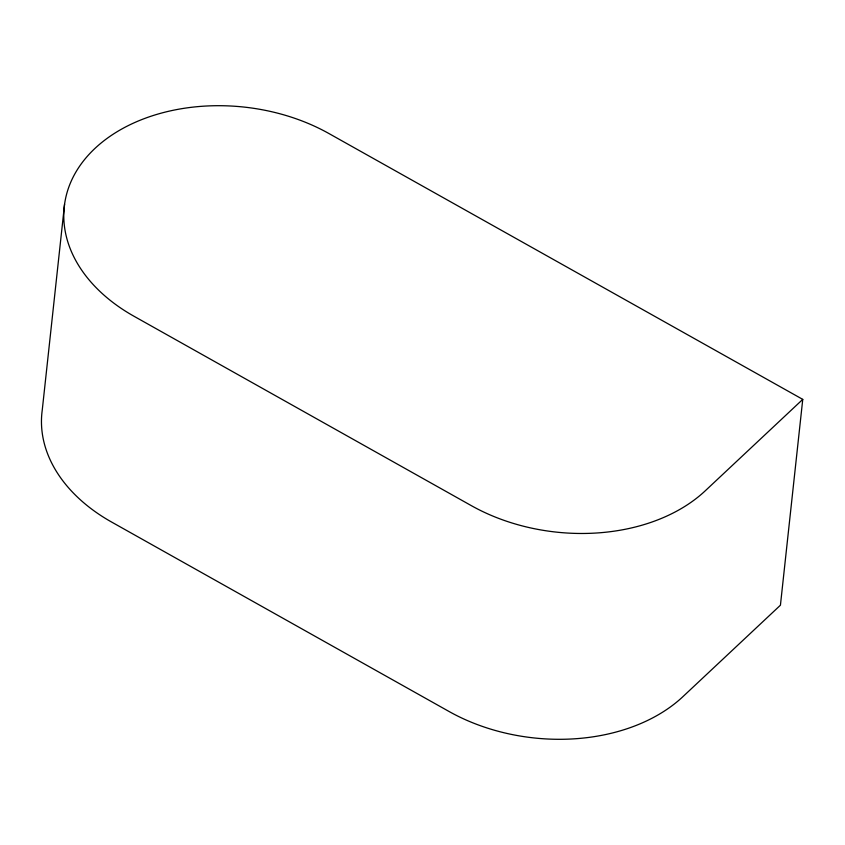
<?xml version="1.0" encoding="UTF-8"?>
<svg xmlns="http://www.w3.org/2000/svg" width="845" height="845" viewBox="0 0 845 845"><rect width="100%" height="100%" fill="white"/><g stroke="black" fill="none" stroke-linecap="round" stroke-linejoin="round"><path stroke-width="1.27" d="M64.569 204.237L42.25 410.068A168.123 118.469 6.2 0 0 111.561 522.02L449.022 711.469A168.123 118.469 6.2 0 0 682.887 696.681L780.431 605.2L802.75 399.379L328.927 133.531A168.123 118.469 6.2 0 0 95.062 148.319A168.123 118.469 6.2 0 0 133.88 316.188L471.341 505.648A168.123 118.469 6.2 0 0 705.205 490.85L802.75 399.379"/></g></svg>
